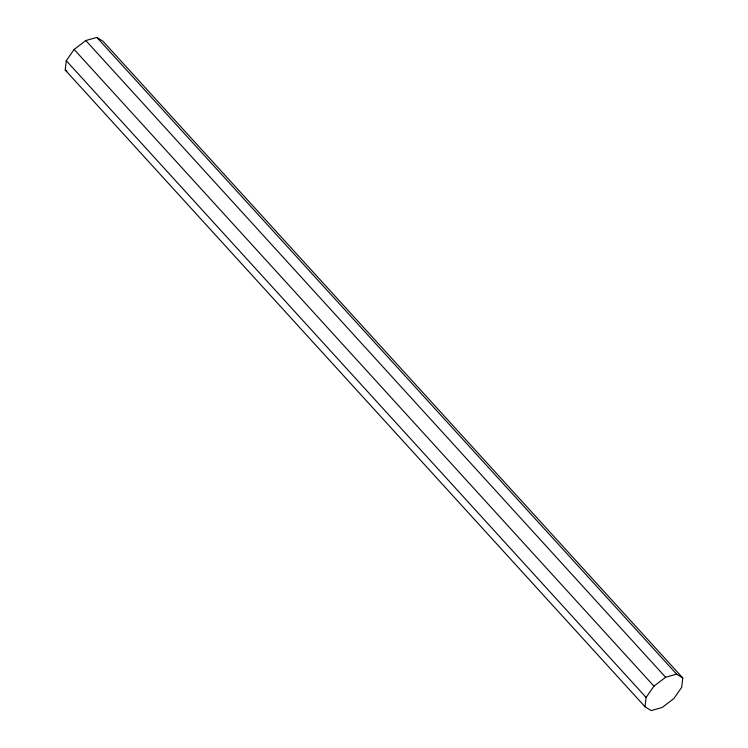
<?xml version="1.0" encoding="UTF-8"?>
<svg xmlns="http://www.w3.org/2000/svg" width="748" height="748" viewBox="0 0 748 748"><rect width="100%" height="100%" fill="white"/><g stroke="black" fill="none" stroke-linecap="round" stroke-linejoin="round"><path stroke-width="1.12" d="M65.226 70.041L66.282 60.7L74.145 49.433L85.805 40.532L96.819 37.4L102.972 41.234L682.774 677.959L681.718 687.3L673.855 698.567L662.195 707.468L651.181 710.6L645.028 706.767L65.226 70.041L66.983 71.135M645.028 706.767L646.085 697.426L653.948 686.159L665.608 677.258L676.622 674.126L682.774 677.959M96.819 37.4L676.622 674.126M85.805 40.532L665.608 677.258M74.145 49.433L653.948 686.159M66.282 60.7L646.085 697.426"/></g></svg>
